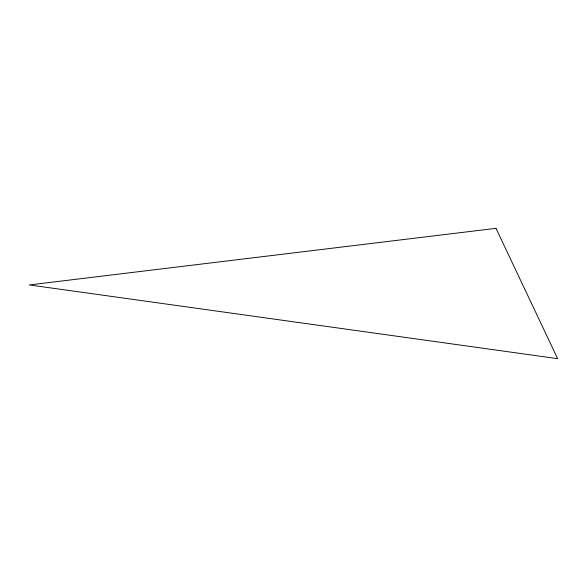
<?xml version="1.0" encoding="UTF-8"?>
<svg xmlns="http://www.w3.org/2000/svg" width="587" height="587" viewBox="0 0 587 587"><rect width="100%" height="100%" fill="white"/><g stroke="black" fill="none" stroke-linecap="round" stroke-linejoin="round"><path stroke-width="0.88" d="M495.986 228.336L29.35 284.937L557.65 358.664L495.986 228.336"/></g></svg>
